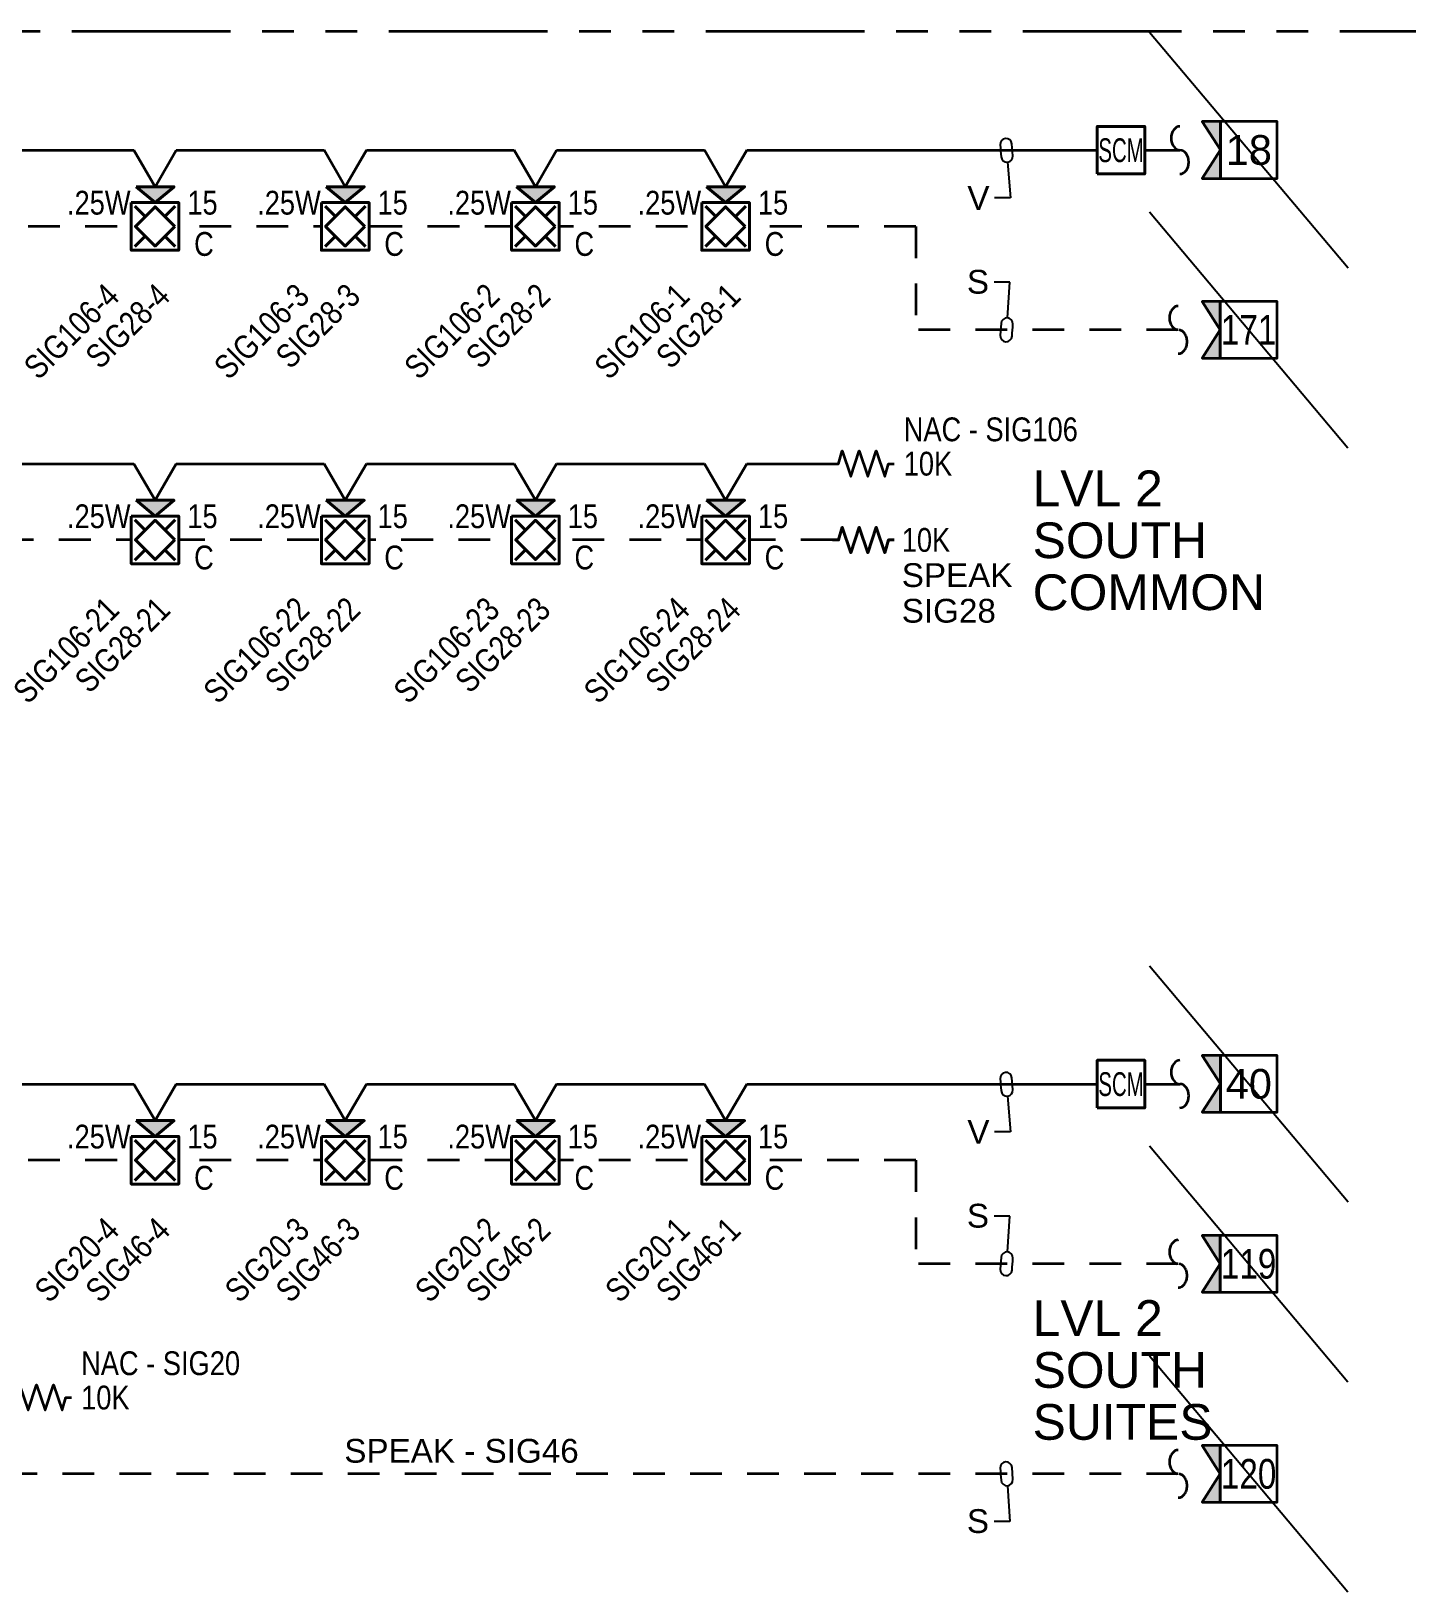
# Model space of a CAD drawing. Header units: inches. Extents: x 84 to 207, y -12 to 77.
# Drawn here: x 137.6 to 143.03, y 10.53 to 16.68 of the extents above; entities that cross this region are included whole.
import ezdxf
from ezdxf import colors
from ezdxf.entities.mleader import LeaderData, LeaderLine
from ezdxf.enums import TextEntityAlignment as Align
from ezdxf.math import Vec2, Vec3

# ---------------------------------------------------------------- set-up
doc = ezdxf.new("R2010")
doc.units = ezdxf.units.IN
doc.header["$MEASUREMENT"] = 0
doc.set_wipeout_variables(frame=1)
doc.linetypes.add('HIDDEN2', pattern=[0.1875, 0.125, -0.0625])
doc.linetypes.add('PHANTOM2', pattern=[1.25, 0.625, -0.125, 0.125, -0.125, 0.125, -0.125])
for name, color, linetype, lineweight in [('F-ALRM-DTCT', 23, 'Continuous', 40), ('F-ALRM-INDC', 83, 'Continuous', 40), ('F-ALRM-WIRE', 6, 'Continuous', 35), ('F-ALRM-WIRE-DTCT', 151, 'Continuous', 35), ('F-ALRM-WIRE-INDC', 3, 'Continuous', 35), ('F-ALRM-WIRE-SPKR', 221, 'HIDDEN2', 35), ('F-ANNO-DTCT', 151, 'Continuous', 25), ('F-ANNO-DTCT-ADDR', 143, 'Continuous', 25), ('F-ANNO-DTCT-DESC', 150, 'Continuous', 25), ('F-ANNO-DTCT-NOTE', 140, 'Continuous', 25), ('F-ANNO-INDC', 3, 'Continuous', 25), ('F-ANNO-INDC-ADDR', 91, 'Continuous', 25), ('F-ANNO-INDC-CAND', 120, 'Continuous', 25), ('F-ANNO-INDC-DESC', 111, 'Continuous', 25), ('F-ANNO-INDC-NOTE', 110, 'Continuous', 25), ('F-ANNO-KEYN', 7, 'Continuous', 25), ('F-ANNO-SPKR-ADDR', 210, 'Continuous', 25), ('F-ANNO-SPKR-WATT', 220, 'Continuous', 25), ('F-ANNO-TEXT', 7, 'Continuous', 25), ('F-ANNO-WIPE', 7, 'Continuous', 0)]:
    doc.layers.add(name, color=color, linetype=linetype, lineweight=lineweight)
doc.styles.add('Annotative', font='arial.ttf')
doc.styles.add('Body', font='', dxfattribs={"height": 0.09375})
doc.styles.add('MtXpl_Arial_Narrow', font='arial.ttf')
doc.styles.get("Standard").update_dxf_attribs({"font": 'arial.ttf'})
doc.styles.get('Body').set_extended_font_data('Arial Narrow')

# ---------------------------------------------------------------- blocks, each defined once
blk = doc.blocks.new('*U22')
at = {"color": 0, "linetype": 'ByBlock', "lineweight": -2, "style": 'Body', "flags": 9}
for tag, p in [('CONNFROM_SPEAK', (0, -0.1336)), ('WIREDROP', (0, -0.1449))]:
    blk.add_attdef(tag, text='', height=0.00938, dxfattribs=at).set_placement(p, align=Align.MIDDLE_CENTER)
at = {"layer": 'F-ANNO-INDC', "style": 'Body', "flags": 8}
for tag, p in [('WG', (-0.1927, 0.229)), ('WP', (0.1927, 0.229))]:
    blk.add_attdef(tag, text='', height=0.0938, dxfattribs=at).set_placement(p, align=Align.MIDDLE_CENTER)
at = {"layer": 'F-ANNO-INDC-ADDR', "style": 'Body', "flags": 8}
blk.add_attdef('NACTAG', text='', height=0.0938, rotation=45, dxfattribs=at).set_placement((-0.2007, -0.2176), align=Align.TOP_RIGHT)
at = {"layer": 'F-ANNO-INDC-DESC', "lineweight": 30, "flags": 51}
blk.add_attdef('DESCRIPTION', text='', height=0.0938, rotation=45, dxfattribs=at).set_placement((0.2007, -0.2176), align=Align.TOP_RIGHT)
at = {"layer": 'F-ANNO-INDC-NOTE', "lineweight": 30, "flags": 104}
blk.add_attdef('NOTES', text='', height=0.0938, dxfattribs=at).set_placement((-0.1927, -0.0693), align=Align.MIDDLE_RIGHT)
at = {"layer": 'F-ANNO-SPKR-ADDR', "style": 'Body', "flags": 8}
blk.add_attdef('SPEAKTAG', text='', height=0.0938, rotation=45, dxfattribs=at).set_placement((0, -0.2176), align=Align.TOP_RIGHT)
at = {"linetype": 'ByBlock', "ltscale": 0.5}
blk.add_wipeout([(-0.0938, 0.0937), (0.0937, 0.0937), (0.0937, -0.0938), (-0.0938, -0.0938)], dxfattribs=at).dxf.layer = 'F-ANNO-WIPE'
at = {"color": 0, "linetype": 'ByBlock', "lineweight": -2, "ltscale": 0.5}
for p, q in [((-0.0387, -0.0387), (-0.0793, -0.0793)), ((0.0793, -0.0793), (0.0387, -0.0387))]:
    blk.add_line(p, q, dxfattribs=at)
at = {"color": 0, "linetype": 'ByBlock', "lineweight": -2, "style": 'Body', "flags": 9}
blk.add_attdef('WIRE', (-0.0007, 0), '', height=0.00938, dxfattribs=at)
for tag, p in [('CONNFROM_NAC', (0, -0.121)), ('ELEVATION', (0, -0.1084)), ('PID', (0, -0.0962))]:
    blk.add_attdef(tag, text='', height=0.00938, dxfattribs=at).set_placement(p, align=Align.MIDDLE_CENTER)
at = {"layer": 'F-ANNO-INDC', "style": 'Body', "flags": 8}
blk.add_attdef('CEIL', text='', height=0.0938, dxfattribs=at).set_placement((0.1927, -0.0693), align=Align.MIDDLE_CENTER)
at = {"layer": 'F-ANNO-INDC-CAND', "style": 'Body', "flags": 8}
blk.add_attdef('CD', text='', height=0.0938, dxfattribs=at).set_placement((0.1871, 0.0933), align=Align.MIDDLE_CENTER)
at = {"layer": 'F-ANNO-INDC-NOTE', "style": 'Body'}
blk.add_attdef('NOTE', text='', height=0.0938, dxfattribs=at).set_placement((-0.1927, -0.0693), align=Align.MIDDLE_CENTER)
at = {"linetype": 'ByBlock'}
blk.add_wipeout([(-0.075, 0.1562), (0, 0.0937), (0.075, 0.1562)], dxfattribs=at).dxf.layer = 'F-ANNO-WIPE'
h = blk.add_hatch(color=0)
h.dxf.hatch_style = 1
h.paths.add_polyline_path([(0.075, 0.1562), (-0.075, 0.1562), (0, 0.0937)])
at = {"color": 0, "linetype": 'ByBlock', "lineweight": -2, "ltscale": 0.5}
for p, q in [((-0.0387, 0.0387), (-0.0793, 0.0793)), ((0.0793, 0.0793), (0.0387, 0.0387))]:
    blk.add_line(p, q, dxfattribs=at)
at = {"color": 0, "linetype": 'ByBlock', "lineweight": -2}
blk.add_lwpolyline([(-0.075, 0.1562), (0, 0.0937), (0.075, 0.1562)], close=True, dxfattribs=at)
at = {"color": 0, "linetype": 'ByBlock', "lineweight": -2, "ltscale": 0.5}
for points in [[(-0.0938, 0.0937), (0.0937, 0.0937), (0.0937, -0.0938), (-0.0938, -0.0938)], [(0.0774, 0), (0, 0.0774), (-0.0774, 0), (0, -0.0774)]]:
    blk.add_lwpolyline(points, close=True, dxfattribs=at)
at = {"layer": 'F-ANNO-SPKR-WATT', "linetype": 'Continuous', "style": 'Body', "flags": 8}
blk.add_attdef('WATT', text='', height=0.0938, dxfattribs=at).set_placement((-0.2221, 0.0933), align=Align.MIDDLE_CENTER)
blk = doc.blocks.new('*U120')
at = {"color": 0, "linetype": 'ByBlock', "lineweight": -2}
for points in [[(0, 0.1557), (-0.0833, 0.3)], [(0, 0.1557), (0.0833, 0.3)], [(0.0833, 0.3), (1.7917, 0.3)]]:
    blk.add_lwpolyline(points, dxfattribs=at)
blk = doc.blocks.new('TML-LEFT')
at = {"layer": 'F-ALRM-WIRE'}
h = blk.add_hatch(color=256, dxfattribs=at)
h.dxf.hatch_style = 1
h.paths.add_polyline_path([(0.0717, 0.1119), (0, 0.1119), (0.0717, 0), (0, -0.1119), (0.0717, -0.1119)])
for points in [[(0.0717, 0.1119), (0, 0.1119), (0.0717, 0), (0, -0.1119), (0.0717, -0.1119)], [(0.0717, -0.1119), (0.2956, -0.1119), (0.2956, 0.1119), (0.0717, 0.1119)]]:
    blk.add_lwpolyline(points, close=True, dxfattribs=at)
at = {"style": 'Annotative'}
blk.add_attdef('#', text='', height=0.1172, dxfattribs=at).set_placement((0.1837, 0), align=Align.MIDDLE_CENTER)
blk = doc.blocks.new('*U86')
at = {"color": 0}
for centre, major_axis in [((-0.046875, 0), (-0.046875, 0)), ((0.046875, 0), (0.046875, 0))]:
    blk.add_ellipse(centre, major_axis=major_axis, ratio=0.7409255, start_param=0, end_param=3.14159265, dxfattribs=at)
blk = doc.blocks.new('WireTagLoop')
at = {"color": 0, "linetype": 'ByBlock', "lineweight": -2}
blk.add_lwpolyline([(-0.5, 0.5, 0.999484), (-0.5, -0.5), (0.5, -0.5, 0.999484), (0.5, 0.5, 0.000258)], format="xyb", close=True, dxfattribs=at)
blk = doc.blocks.new('*U85')
at = {"color": 0}
for centre, major_axis in [((-0.046875, 0), (-0.046875, 0)), ((0.046875, 0), (0.046875, 0))]:
    blk.add_ellipse(centre, major_axis=major_axis, ratio=0.7409255, start_param=0, end_param=3.14159265, dxfattribs=at)
blk = doc.blocks.new('*U70')
at = {"color": 0, "linetype": 'ByBlock', "lineweight": -2, "style": 'Body', "flags": 9}
for tag, p in [('POINTTYPE', (-0.0369, -0.0525)), ('ELEVATION', (-0.0369, -0.0669)), ('WIREDROP', (-0.0369, -0.0787))]:
    blk.add_attdef(tag, p, '', height=0.00937, dxfattribs=at)
at = {"layer": 'F-ANNO-DTCT-ADDR', "style": 'Body', "flags": 8}
blk.add_attdef('ADDRESS', text='', height=0.0938, dxfattribs=at).set_placement((0, -0.1239), align=Align.TOP_RIGHT)
at = {"layer": 'F-ANNO-DTCT-DESC', "lineweight": 30, "flags": 104}
blk.add_attdef('DESCRIPTION', text='', height=0.0938, dxfattribs=at).set_placement((0.1491, -0.1239), align=Align.TOP_RIGHT)
at = {"layer": 'F-ANNO-DTCT-NOTE', "lineweight": 25, "flags": 104}
blk.add_attdef('NOTES', text='', height=0.0938, dxfattribs=at).set_placement((-0.1509, 0.1641), align=Align.TOP_RIGHT)
at = {"layer": 'F-ANNO-DTCT-NOTE', "lineweight": 25, "style": 'Body'}
blk.add_attdef('NOTE', text='', height=0.0938, dxfattribs=at).set_placement((-0.1509, 0.1641), align=Align.TOP_RIGHT)
at = {"linetype": 'ByBlock', "lineweight": -2, "ltscale": 0.5}
blk.add_wipeout([(-0.0938, 0), (0.0938, 0), (0.0938, 0.1875), (-0.0938, 0.1875)], dxfattribs=at).dxf.layer = 'F-ANNO-WIPE'
at = {"color": 0, "linetype": 'ByBlock', "lineweight": -2, "ltscale": 0.5}
blk.add_lwpolyline([(-0.0938, 0), (0.0938, 0), (0.0938, 0.1875), (-0.0938, 0.1875)], close=True, dxfattribs=at)
at = {"color": 0, "linetype": 'ByBlock', "lineweight": -2, "style": 'Body', "flags": 8}
blk.add_attdef('DEVICE_TYPE', text='', height=0.0938, dxfattribs=at).set_placement((0, 0.0938), align=Align.MIDDLE)
at = {"color": 0, "linetype": 'ByBlock', "lineweight": -2, "style": 'Body'}
for tag, p, flags in [('WIRE', (0, 0.0938), 11), ('RISER', (0, 0.0938), 11), ('DEVTYPE', (-0.0369, -0.0386), 9)]:
    blk.add_attdef(tag, p, '', height=0.00937, dxfattribs=dict(at, flags=flags))
at = {"layer": 'F-ANNO-DTCT', "lineweight": 25, "style": 'Body', "flags": 8}
blk.add_attdef('WP', text='', height=0.0938, dxfattribs=at).set_placement((0.1886, 0.1733), align=Align.MIDDLE)
blk.add_attdef('WG', text='', height=0.0938, dxfattribs=at).set_placement((-0.1873, 0.0485), align=Align.MIDDLE_CENTER)
blk = doc.blocks.new('*U64')
at = {"color": 0, "linetype": 'ByBlock', "lineweight": -2}
for points in [[(0, 0.1557), (-0.0833, 0.3)], [(0, 0.1557), (0.0833, 0.3)], [(0.0833, 0.3), (0.6667, 0.3)]]:
    blk.add_lwpolyline(points, dxfattribs=at)
blk = doc.blocks.new('*U124')
at = {"color": 0, "linetype": 'ByBlock', "lineweight": -2}
for points in [[(0, 0.1557), (-0.0833, 0.3)], [(0, 0.1557), (0.0833, 0.3)], [(0.0833, 0.3), (0.4211, 0.3)]]:
    blk.add_lwpolyline(points, dxfattribs=at)
blk = doc.blocks.new('*U122')
at = {"color": 0, "linetype": 'ByBlock', "lineweight": -2}
blk.add_lwpolyline([(0, 0), (0.0242, 0), (0.0389, 0.0502), (0.0724, -0.0502), (0.1059, 0.0502), (0.1393, -0.0502), (0.1728, 0.0502), (0.2063, -0.0502), (0.2212, 0), (0.244, 0)], dxfattribs=at)
at = {"layer": 'F-ANNO-DTCT-NOTE', "lineweight": -3, "style": 'Body'}
blk.add_text('10K', height=0.09375, dxfattribs=at).set_placement((0.2813, 0), align=Align.MIDDLE_LEFT)
blk.add_attdef('CIRCUIT', text='', height=0.0938, dxfattribs=at).set_placement((0.2813, 0.1353), align=Align.MIDDLE_LEFT)
blk = doc.blocks.new('*U123')
at = {"color": 0, "linetype": 'ByBlock', "lineweight": -2}
blk.add_lwpolyline([(0, 0), (0.0242, 0), (0.0389, 0.0502), (0.0724, -0.0502), (0.1059, 0.0502), (0.1393, -0.0502), (0.1728, 0.0502), (0.2063, -0.0502), (0.2212, 0), (0.244, 0)], dxfattribs=at)
at = {"layer": 'F-ANNO-INDC-NOTE', "lineweight": -3, "style": 'Body'}
blk.add_text('10K', height=0.09375, dxfattribs=at).set_placement((0.4646, 0), align=Align.MIDDLE_RIGHT)
blk.add_attdef('CIRCUIT', text='', height=0.0938, dxfattribs=at).set_placement((0.9149, 0), align=Align.MIDDLE_RIGHT)

msp = doc.modelspace()

# ---------------------------------------------------------------- linework, layer by layer
at = {"layer": 'Defpoints', "color": 1}
for p, q in [((142.0106, 15.967), (142.7935, 15.0369)), ((142.0106, 12.2855), (142.7935, 11.3554)), ((142.0106, 11.4575), (142.7935, 10.5274))]:
    msp.add_line(p, q, dxfattribs=at)
at = {"layer": 'F-ALRM-WIRE-DTCT', "color": 251, "linetype": 'PHANTOM2', "true_color": 0x636466}
msp.add_line((119.0119, 16.679), (147.5653, 16.679), dxfattribs=at)
at = {"layer": 'F-ALRM-WIRE-SPKR'}
for points in [[(141.0895, 15.9097), (131.8083, 15.9097)], [(141.0895, 15.9097), (141.0895, 15.502)], [(142.1246, 15.5019), (141.0895, 15.502)], [(140.7606, 14.6737), (131.4371, 14.6737)], [(141.0895, 12.2284), (131.8083, 12.2284)], [(141.0895, 12.2284), (141.0895, 11.8204)], [(142.1246, 11.8204), (141.0895, 11.8204)], [(142.1246, 10.9924), (131.4371, 10.9924)]]:
    msp.add_lwpolyline(points, dxfattribs=at)

# ---------------------------------------------------------------- block references
at = {"layer": 'F-ALRM-INDC'}
msp.add_blockref('*U123', (140.7606, 14.6737), dxfattribs=at)
at = {"layer": 'F-ALRM-WIRE-INDC', "rotation": 90}
for p in [(142.1312, 16.2102), (142.1312, 12.5289)]:
    msp.add_blockref('*U85', p, dxfattribs=at)
at = {"layer": 'F-ALRM-WIRE-INDC'}
for p, values in [((140.7606, 14.9743), {'CIRCUIT': 'NAC - SIG106'}), ((137.5166, 11.293), {'CIRCUIT': 'NAC - SIG20'})]:
    msp.add_blockref('*U122', p, dxfattribs=at).add_auto_attribs(values)
at = {"layer": 'F-ALRM-WIRE-SPKR', "rotation": 90}
for p in [(142.1246, 15.5019), (142.1246, 11.8204), (142.1246, 10.9924)]:
    msp.add_blockref('*U86', p, dxfattribs=at)
at = {"layer": 'F-ANNO-KEYN'}
for p, values in [((142.2191, 16.2109), {'#': '18'}), ((142.2191, 12.5296), {'#': '40'})]:
    msp.add_blockref('TML-LEFT', p, dxfattribs=at).add_auto_attribs(values)
ref = msp.add_blockref('TML-LEFT', (142.2184, 15.5019), dxfattribs=at)
ref.add_attrib('#', '171', dxfattribs={"layer": '0', "height": 0.1172, "style": 'Annotative', "width": 0.8}).set_placement((142.402, 15.5019), align=Align.MIDDLE_CENTER)
ref = msp.add_blockref('TML-LEFT', (142.2184, 11.8204), dxfattribs=at)
ref.add_attrib('#', '119', dxfattribs={"layer": '0', "height": 0.1172, "style": 'Annotative', "width": 0.8}).set_placement((142.402, 11.8204), align=Align.MIDDLE_CENTER)
ref = msp.add_blockref('TML-LEFT', (142.2184, 10.9924), dxfattribs=at)
ref.add_attrib('#', '120', dxfattribs={"layer": '0', "height": 0.1172, "style": 'Annotative', "width": 0.8}).set_placement((142.402, 10.9924), align=Align.MIDDLE_CENTER)

# ---------------------------------------------------------------- texts
at = {"layer": 'F-ALRM-INDC', "style": 'MtXpl_Arial_Narrow'}
for s, p in [('SPEAK', (141.0341, 14.4882)), ('SIG28', (141.0341, 14.3477)), ('SPEAK - SIG46', (138.8358, 11.0363))]:
    msp.add_text(s, height=0.09375, dxfattribs=at).set_placement(p)
at = {"layer": 'F-ANNO-TEXT', "color": 8, "true_color": 0x808080, "style": 'MtXpl_Arial_Narrow'}
for s, p in [('LVL 2', (141.5502, 14.8068)), ('SOUTH', (141.5502, 14.602)), ('COMMON', (141.5502, 14.3972)), ('LVL 2', (141.5502, 11.5363)), ('SOUTH', (141.5502, 11.3315)), ('SUITES', (141.5502, 11.1267))]:
    msp.add_text(s, height=0.14062, dxfattribs=at).set_placement(p)

# ---------------------------------------------------------------- leaders
at = {"layer": 'F-ALRM-WIRE-INDC'}
ml = msp.add_multileader_mtext('Standard', dxfattribs=at)
ml.set_content('V', color=256, style='MtXpl_Arial_Narrow')
ml.set_leader_properties(color=256, linetype='Continuous')
ml.set_arrow_properties(name='WireTagLoop')
ml.build(insert=Vec2(0, 0))
ml.multileader.update_dxf_attribs({"text_left_attachment_type": 2, "text_right_attachment_type": 2, "text_bottom_attachment_type": 2, "dogleg_length": 0.0625, "arrow_head_size": 0.0469})
ctx = ml.context
ctx.base_point, ctx.char_height, ctx.arrow_head_size, ctx.landing_gap_size, ctx.plane_origin = Vec3(141.2745, 16.0218), 0.0938, 0.0469, 0.02, Vec3(99.3318, 15.5797)
ctx.left_attachment, ctx.right_attachment, ctx.top_attachment, ctx.text_align_type = 2, 2, 2, 2
notes = []
notes.append((ctx, [(0, (1, 1, 0), (141.4627, 16.0218), (-1, 0), 0.0625, [(0, [(141.4473, 16.2097)], 0, [])])]))
ctx.mtext.insert, ctx.mtext.alignment, ctx.mtext.flow_direction = Vec3(141.3802, 16.0687), 3, 5
ml = msp.add_multileader_mtext('Standard', dxfattribs=at)
ml.set_content('V', color=256, style='MtXpl_Arial_Narrow')
ml.set_leader_properties(color=256, linetype='Continuous')
ml.set_arrow_properties(name='WireTagLoop')
ml.build(insert=Vec2(0, 0))
ml.multileader.update_dxf_attribs({"text_left_attachment_type": 2, "text_right_attachment_type": 2, "text_bottom_attachment_type": 2, "dogleg_length": 0.0625, "arrow_head_size": 0.0469})
ctx = ml.context
ctx.base_point, ctx.char_height, ctx.arrow_head_size, ctx.landing_gap_size, ctx.plane_origin = Vec3(141.2745, 12.3403), 0.0938, 0.0469, 0.02, Vec3(99.3318, 11.8981)
ctx.left_attachment, ctx.right_attachment, ctx.top_attachment, ctx.text_align_type = 2, 2, 2, 2
notes.append((ctx, [(0, (1, 1, 0), (141.4627, 12.3403), (-1, 0), 0.0625, [(0, [(141.4473, 12.5282)], 0, [])])]))
ctx.mtext.insert, ctx.mtext.alignment, ctx.mtext.flow_direction = Vec3(141.3802, 12.3872), 3, 5
at = {"layer": 'F-ALRM-WIRE-SPKR'}
ml = msp.add_multileader_mtext('Standard', dxfattribs=at)
ml.set_content('S', color=256, style='MtXpl_Arial_Narrow')
ml.set_leader_properties(color=256, linetype='Continuous')
ml.set_arrow_properties(name='WireTagLoop')
ml.build(insert=Vec2(0, 0))
ml.multileader.update_dxf_attribs({"text_left_attachment_type": 2, "text_right_attachment_type": 2, "text_bottom_attachment_type": 2, "dogleg_length": 0.0625, "arrow_head_size": 0.0469})
ctx = ml.context
ctx.base_point, ctx.char_height, ctx.arrow_head_size, ctx.landing_gap_size, ctx.plane_origin = Vec3(141.2836, 15.6898), 0.0938, 0.0469, 0.02, Vec3(99.3318, 26.0844)
ctx.left_attachment, ctx.right_attachment, ctx.top_attachment, ctx.text_align_type = 2, 2, 2, 2
notes.append((ctx, [(0, (1, 1, 0), (141.4608, 15.6898), (-1, 0), 0.0625, [(0, [(141.4473, 15.502)], 0, [])])]))
ctx.mtext.insert, ctx.mtext.alignment, ctx.mtext.flow_direction = Vec3(141.3783, 15.7383), 3, 5
ml = msp.add_multileader_mtext('Standard', dxfattribs=at)
ml.set_content('S', color=256, style='MtXpl_Arial_Narrow')
ml.set_leader_properties(color=256, linetype='Continuous')
ml.set_arrow_properties(name='WireTagLoop')
ml.build(insert=Vec2(0, 0))
ml.multileader.update_dxf_attribs({"text_left_attachment_type": 2, "text_right_attachment_type": 2, "text_bottom_attachment_type": 2, "dogleg_length": 0.0625, "arrow_head_size": 0.0469})
ctx = ml.context
ctx.base_point, ctx.char_height, ctx.arrow_head_size, ctx.landing_gap_size, ctx.plane_origin = Vec3(141.2836, 12.0083), 0.0938, 0.0469, 0.02, Vec3(99.3318, 22.4029)
ctx.left_attachment, ctx.right_attachment, ctx.top_attachment, ctx.text_align_type = 2, 2, 2, 2
notes.append((ctx, [(0, (1, 1, 0), (141.4608, 12.0083), (-1, 0), 0.0625, [(0, [(141.4473, 11.8204)], 0, [])])]))
ctx.mtext.insert, ctx.mtext.alignment, ctx.mtext.flow_direction = Vec3(141.3783, 12.0568), 3, 5
ml = msp.add_multileader_mtext('Standard', dxfattribs=at)
ml.set_content('S', color=256, style='MtXpl_Arial_Narrow')
ml.set_leader_properties(color=256, linetype='Continuous')
ml.set_arrow_properties(name='WireTagLoop')
ml.build(insert=Vec2(0, 0))
ml.multileader.update_dxf_attribs({"text_left_attachment_type": 2, "text_right_attachment_type": 2, "text_bottom_attachment_type": 2, "dogleg_length": 0.0625, "arrow_head_size": 0.0469})
ctx = ml.context
ctx.base_point, ctx.char_height, ctx.arrow_head_size, ctx.landing_gap_size, ctx.plane_origin = Vec3(141.2836, 10.8046), 0.0938, 0.0469, 0.02, Vec3(99.3318, 10.3624)
ctx.left_attachment, ctx.right_attachment, ctx.top_attachment, ctx.text_align_type = 2, 2, 2, 2
notes.append((ctx, [(0, (1, 1, 0), (141.4608, 10.8046), (-1, 0), 0.0625, [(0, [(141.4473, 10.9924)], 0, [])])]))
ctx.mtext.insert, ctx.mtext.alignment, ctx.mtext.flow_direction = Vec3(141.3783, 10.8531), 3, 5
for ctx, leaders in notes:
    for number, flags, end, landing, length, lines in leaders:
        leader = LeaderData()
        leader.index, (leader.has_last_leader_line, leader.has_dogleg_vector, leader.attachment_direction) = number, flags
        leader.last_leader_point, leader.dogleg_vector, leader.dogleg_length = Vec3(end), Vec3(landing), length
        for number, points, colour, breaks in lines:
            line = LeaderLine()
            line.index, line.vertices, line.color, line.breaks = number, Vec3.list(points), colors.encode_raw_color(colour), breaks
            leader.lines.append(line)
        ctx.leaders.append(leader)

# ---------------------------------------------------------------- next in the draw order: block references
at = {"layer": 'F-ALRM-INDC'}
ref = msp.add_blockref('*U22', (140.3395, 15.9097), dxfattribs=at)
ref.add_attrib('CEIL', 'C', dxfattribs={"layer": 'F-ANNO-INDC', "height": 0.0938, "style": 'Body'}).set_placement((140.5322, 15.8404), align=Align.MIDDLE_CENTER)
ref.add_attrib('NACTAG', 'SIG106-1', dxfattribs={"layer": 'F-ANNO-INDC-ADDR', "height": 0.09375, "rotation": 45, "style": 'Body'}).set_placement((140.1388, 15.6921), align=Align.TOP_RIGHT)
ref.add_attrib('CD', '15', dxfattribs={"layer": 'F-ANNO-INDC-CAND', "height": 0.09375, "style": 'Body'}).set_placement((140.5266, 16.003), align=Align.MIDDLE_CENTER)
ref.add_attrib('SPEAKTAG', 'SIG28-1', dxfattribs={"layer": 'F-ANNO-SPKR-ADDR', "height": 0.09375, "rotation": 45, "style": 'Body'}).set_placement((140.3395, 15.6921), align=Align.TOP_RIGHT)
ref.add_attrib('WATT', '.25W', dxfattribs={"layer": 'F-ANNO-SPKR-WATT', "linetype": 'Continuous', "height": 0.09375, "style": 'Body'}).set_placement((140.1175, 16.003), align=Align.MIDDLE_CENTER)
ref = msp.add_blockref('*U22', (138.0895, 14.6737), dxfattribs=at)
ref.add_attrib('CEIL', 'C', dxfattribs={"layer": 'F-ANNO-INDC', "height": 0.0938, "style": 'Body'}).set_placement((138.2822, 14.6045), align=Align.MIDDLE_CENTER)
ref.add_attrib('NACTAG', 'SIG106-21', dxfattribs={"layer": 'F-ANNO-INDC-ADDR', "height": 0.09375, "rotation": 45, "style": 'Body'}).set_placement((137.8888, 14.4561), align=Align.TOP_RIGHT)
ref.add_attrib('CD', '15', dxfattribs={"layer": 'F-ANNO-INDC-CAND', "height": 0.09375, "style": 'Body'}).set_placement((138.2766, 14.767), align=Align.MIDDLE_CENTER)
ref.add_attrib('SPEAKTAG', 'SIG28-21', dxfattribs={"layer": 'F-ANNO-SPKR-ADDR', "height": 0.09375, "rotation": 45, "style": 'Body'}).set_placement((138.0895, 14.4561), align=Align.TOP_RIGHT)
ref.add_attrib('WATT', '.25W', dxfattribs={"layer": 'F-ANNO-SPKR-WATT', "linetype": 'Continuous', "height": 0.09375, "style": 'Body'}).set_placement((137.8675, 14.767), align=Align.MIDDLE_CENTER)
ref = msp.add_blockref('*U22', (138.0895, 12.2284), dxfattribs=at)
ref.add_attrib('CEIL', 'C', dxfattribs={"layer": 'F-ANNO-INDC', "height": 0.0938, "style": 'Body'}).set_placement((138.2822, 12.1591), align=Align.MIDDLE_CENTER)
ref.add_attrib('NACTAG', 'SIG20-4', dxfattribs={"layer": 'F-ANNO-INDC-ADDR', "height": 0.09375, "rotation": 45, "style": 'Body'}).set_placement((137.8888, 12.0108), align=Align.TOP_RIGHT)
ref.add_attrib('CD', '15', dxfattribs={"layer": 'F-ANNO-INDC-CAND', "height": 0.09375, "style": 'Body'}).set_placement((138.2766, 12.3217), align=Align.MIDDLE_CENTER)
ref.add_attrib('SPEAKTAG', 'SIG46-4', dxfattribs={"layer": 'F-ANNO-SPKR-ADDR', "height": 0.09375, "rotation": 45, "style": 'Body'}).set_placement((138.0895, 12.0108), align=Align.TOP_RIGHT)
ref.add_attrib('WATT', '.25W', dxfattribs={"layer": 'F-ANNO-SPKR-WATT', "linetype": 'Continuous', "height": 0.09375, "style": 'Body'}).set_placement((137.8675, 12.3217), align=Align.MIDDLE_CENTER)
ref = msp.add_blockref('*U22', (138.8395, 12.2284), dxfattribs=at)
ref.add_attrib('CEIL', 'C', dxfattribs={"layer": 'F-ANNO-INDC', "height": 0.0938, "style": 'Body'}).set_placement((139.0322, 12.1591), align=Align.MIDDLE_CENTER)
ref.add_attrib('NACTAG', 'SIG20-3', dxfattribs={"layer": 'F-ANNO-INDC-ADDR', "height": 0.09375, "rotation": 45, "style": 'Body'}).set_placement((138.6388, 12.0108), align=Align.TOP_RIGHT)
ref.add_attrib('CD', '15', dxfattribs={"layer": 'F-ANNO-INDC-CAND', "height": 0.09375, "style": 'Body'}).set_placement((139.0266, 12.3217), align=Align.MIDDLE_CENTER)
ref.add_attrib('SPEAKTAG', 'SIG46-3', dxfattribs={"layer": 'F-ANNO-SPKR-ADDR', "height": 0.09375, "rotation": 45, "style": 'Body'}).set_placement((138.8395, 12.0108), align=Align.TOP_RIGHT)
ref.add_attrib('WATT', '.25W', dxfattribs={"layer": 'F-ANNO-SPKR-WATT', "linetype": 'Continuous', "height": 0.09375, "style": 'Body'}).set_placement((138.6175, 12.3217), align=Align.MIDDLE_CENTER)
ref = msp.add_blockref('*U22', (139.5895, 12.2284), dxfattribs=at)
ref.add_attrib('CEIL', 'C', dxfattribs={"layer": 'F-ANNO-INDC', "height": 0.0938, "style": 'Body'}).set_placement((139.7822, 12.1591), align=Align.MIDDLE_CENTER)
ref.add_attrib('NACTAG', 'SIG20-2', dxfattribs={"layer": 'F-ANNO-INDC-ADDR', "height": 0.09375, "rotation": 45, "style": 'Body'}).set_placement((139.3888, 12.0108), align=Align.TOP_RIGHT)
ref.add_attrib('CD', '15', dxfattribs={"layer": 'F-ANNO-INDC-CAND', "height": 0.09375, "style": 'Body'}).set_placement((139.7766, 12.3217), align=Align.MIDDLE_CENTER)
ref.add_attrib('SPEAKTAG', 'SIG46-2', dxfattribs={"layer": 'F-ANNO-SPKR-ADDR', "height": 0.09375, "rotation": 45, "style": 'Body'}).set_placement((139.5895, 12.0108), align=Align.TOP_RIGHT)
ref.add_attrib('WATT', '.25W', dxfattribs={"layer": 'F-ANNO-SPKR-WATT', "linetype": 'Continuous', "height": 0.09375, "style": 'Body'}).set_placement((139.3675, 12.3217), align=Align.MIDDLE_CENTER)
ref = msp.add_blockref('*U22', (140.3395, 12.2284), dxfattribs=at)
ref.add_attrib('CEIL', 'C', dxfattribs={"layer": 'F-ANNO-INDC', "height": 0.0938, "style": 'Body'}).set_placement((140.5322, 12.1591), align=Align.MIDDLE_CENTER)
ref.add_attrib('NACTAG', 'SIG20-1', dxfattribs={"layer": 'F-ANNO-INDC-ADDR', "height": 0.09375, "rotation": 45, "style": 'Body'}).set_placement((140.1388, 12.0108), align=Align.TOP_RIGHT)
ref.add_attrib('CD', '15', dxfattribs={"layer": 'F-ANNO-INDC-CAND', "height": 0.09375, "style": 'Body'}).set_placement((140.5266, 12.3217), align=Align.MIDDLE_CENTER)
ref.add_attrib('SPEAKTAG', 'SIG46-1', dxfattribs={"layer": 'F-ANNO-SPKR-ADDR', "height": 0.09375, "rotation": 45, "style": 'Body'}).set_placement((140.3395, 12.0108), align=Align.TOP_RIGHT)
ref.add_attrib('WATT', '.25W', dxfattribs={"layer": 'F-ANNO-SPKR-WATT', "linetype": 'Continuous', "height": 0.09375, "style": 'Body'}).set_placement((140.1175, 12.3217), align=Align.MIDDLE_CENTER)

# ---------------------------------------------------------------- next in the draw order: block references
ref = msp.add_blockref('*U22', (139.5895, 15.9097), dxfattribs=at)
ref.add_attrib('CEIL', 'C', dxfattribs={"layer": 'F-ANNO-INDC', "height": 0.0938, "style": 'Body'}).set_placement((139.7822, 15.8404), align=Align.MIDDLE_CENTER)
ref.add_attrib('NACTAG', 'SIG106-2', dxfattribs={"layer": 'F-ANNO-INDC-ADDR', "height": 0.09375, "rotation": 45, "style": 'Body'}).set_placement((139.3888, 15.6921), align=Align.TOP_RIGHT)
ref.add_attrib('CD', '15', dxfattribs={"layer": 'F-ANNO-INDC-CAND', "height": 0.09375, "style": 'Body'}).set_placement((139.7766, 16.003), align=Align.MIDDLE_CENTER)
ref.add_attrib('SPEAKTAG', 'SIG28-2', dxfattribs={"layer": 'F-ANNO-SPKR-ADDR', "height": 0.09375, "rotation": 45, "style": 'Body'}).set_placement((139.5895, 15.6921), align=Align.TOP_RIGHT)
ref.add_attrib('WATT', '.25W', dxfattribs={"layer": 'F-ANNO-SPKR-WATT', "linetype": 'Continuous', "height": 0.09375, "style": 'Body'}).set_placement((139.3675, 16.003), align=Align.MIDDLE_CENTER)
ref = msp.add_blockref('*U22', (138.8395, 14.6737), dxfattribs=at)
ref.add_attrib('CEIL', 'C', dxfattribs={"layer": 'F-ANNO-INDC', "height": 0.0938, "style": 'Body'}).set_placement((139.0322, 14.6045), align=Align.MIDDLE_CENTER)
ref.add_attrib('NACTAG', 'SIG106-22', dxfattribs={"layer": 'F-ANNO-INDC-ADDR', "height": 0.09375, "rotation": 45, "style": 'Body'}).set_placement((138.6388, 14.4561), align=Align.TOP_RIGHT)
ref.add_attrib('CD', '15', dxfattribs={"layer": 'F-ANNO-INDC-CAND', "height": 0.09375, "style": 'Body'}).set_placement((139.0266, 14.767), align=Align.MIDDLE_CENTER)
ref.add_attrib('SPEAKTAG', 'SIG28-22', dxfattribs={"layer": 'F-ANNO-SPKR-ADDR', "height": 0.09375, "rotation": 45, "style": 'Body'}).set_placement((138.8395, 14.4561), align=Align.TOP_RIGHT)
ref.add_attrib('WATT', '.25W', dxfattribs={"layer": 'F-ANNO-SPKR-WATT', "linetype": 'Continuous', "height": 0.09375, "style": 'Body'}).set_placement((138.6175, 14.767), align=Align.MIDDLE_CENTER)
at = {"layer": 'F-ALRM-WIRE-INDC'}
for name, p in [('*U120', (140.3395, 15.9102)), ('*U64', (137.3395, 14.6743)), ('*U64', (137.3395, 12.2289)), ('*U64', (138.0895, 12.2289)), ('*U64', (138.8395, 12.2289)), ('*U64', (139.5895, 12.2289)), ('*U120', (140.3395, 12.2289))]:
    msp.add_blockref(name, p, dxfattribs=at)

# ---------------------------------------------------------------- next in the draw order: block references
at = {"layer": 'F-ALRM-DTCT'}
ref = msp.add_blockref('*U70', (141.8989, 16.1162), dxfattribs=at)
ref.add_attrib('DEVICE_TYPE', 'SCM', dxfattribs={"layer": '0', "color": 0, "linetype": 'ByBlock', "lineweight": -2, "height": 0.09375, "style": 'Body', "width": 0.75}).set_placement((141.8989, 16.21), align=Align.MIDDLE)
ref = msp.add_blockref('*U70', (141.8989, 12.4349), dxfattribs=at)
ref.add_attrib('DEVICE_TYPE', 'SCM', dxfattribs={"layer": '0', "color": 0, "linetype": 'ByBlock', "lineweight": -2, "height": 0.09375, "style": 'Body', "width": 0.75}).set_placement((141.8989, 12.5287), align=Align.MIDDLE)
at = {"layer": 'F-ALRM-INDC'}
ref = msp.add_blockref('*U22', (138.8395, 15.9097), dxfattribs=at)
ref.add_attrib('CEIL', 'C', dxfattribs={"layer": 'F-ANNO-INDC', "height": 0.0938, "style": 'Body'}).set_placement((139.0322, 15.8404), align=Align.MIDDLE_CENTER)
ref.add_attrib('NACTAG', 'SIG106-3', dxfattribs={"layer": 'F-ANNO-INDC-ADDR', "height": 0.09375, "rotation": 45, "style": 'Body'}).set_placement((138.6388, 15.6921), align=Align.TOP_RIGHT)
ref.add_attrib('CD', '15', dxfattribs={"layer": 'F-ANNO-INDC-CAND', "height": 0.09375, "style": 'Body'}).set_placement((139.0266, 16.003), align=Align.MIDDLE_CENTER)
ref.add_attrib('SPEAKTAG', 'SIG28-3', dxfattribs={"layer": 'F-ANNO-SPKR-ADDR', "height": 0.09375, "rotation": 45, "style": 'Body'}).set_placement((138.8395, 15.6921), align=Align.TOP_RIGHT)
ref.add_attrib('WATT', '.25W', dxfattribs={"layer": 'F-ANNO-SPKR-WATT', "linetype": 'Continuous', "height": 0.09375, "style": 'Body'}).set_placement((138.6175, 16.003), align=Align.MIDDLE_CENTER)
ref = msp.add_blockref('*U22', (139.5895, 14.6737), dxfattribs=at)
ref.add_attrib('CEIL', 'C', dxfattribs={"layer": 'F-ANNO-INDC', "height": 0.0938, "style": 'Body'}).set_placement((139.7822, 14.6045), align=Align.MIDDLE_CENTER)
ref.add_attrib('NACTAG', 'SIG106-23', dxfattribs={"layer": 'F-ANNO-INDC-ADDR', "height": 0.09375, "rotation": 45, "style": 'Body'}).set_placement((139.3888, 14.4561), align=Align.TOP_RIGHT)
ref.add_attrib('CD', '15', dxfattribs={"layer": 'F-ANNO-INDC-CAND', "height": 0.09375, "style": 'Body'}).set_placement((139.7766, 14.767), align=Align.MIDDLE_CENTER)
ref.add_attrib('SPEAKTAG', 'SIG28-23', dxfattribs={"layer": 'F-ANNO-SPKR-ADDR', "height": 0.09375, "rotation": 45, "style": 'Body'}).set_placement((139.5895, 14.4561), align=Align.TOP_RIGHT)
ref.add_attrib('WATT', '.25W', dxfattribs={"layer": 'F-ANNO-SPKR-WATT', "linetype": 'Continuous', "height": 0.09375, "style": 'Body'}).set_placement((139.3675, 14.767), align=Align.MIDDLE_CENTER)
at = {"layer": 'F-ALRM-WIRE-INDC'}
for p in [(139.5895, 15.9102), (138.0895, 14.6743)]:
    msp.add_blockref('*U64', p, dxfattribs=at)

# ---------------------------------------------------------------- next in the draw order: linework, layer by layer
at = {"layer": 'Defpoints', "color": 1}
for p, q in [((142.0114, 16.6759), (142.7942, 15.7458)), ((142.0114, 12.9946), (142.7942, 12.0645))]:
    msp.add_line(p, q, dxfattribs=at)

# ---------------------------------------------------------------- next in the draw order: block references
at = {"layer": 'F-ALRM-INDC'}
ref = msp.add_blockref('*U22', (138.0895, 15.9097), dxfattribs=at)
ref.add_attrib('CEIL', 'C', dxfattribs={"layer": 'F-ANNO-INDC', "height": 0.0938, "style": 'Body'}).set_placement((138.2822, 15.8404), align=Align.MIDDLE_CENTER)
ref.add_attrib('NACTAG', 'SIG106-4', dxfattribs={"layer": 'F-ANNO-INDC-ADDR', "height": 0.09375, "rotation": 45, "style": 'Body'}).set_placement((137.8888, 15.6921), align=Align.TOP_RIGHT)
ref.add_attrib('CD', '15', dxfattribs={"layer": 'F-ANNO-INDC-CAND', "height": 0.09375, "style": 'Body'}).set_placement((138.2766, 16.003), align=Align.MIDDLE_CENTER)
ref.add_attrib('SPEAKTAG', 'SIG28-4', dxfattribs={"layer": 'F-ANNO-SPKR-ADDR', "height": 0.09375, "rotation": 45, "style": 'Body'}).set_placement((138.0895, 15.6921), align=Align.TOP_RIGHT)
ref.add_attrib('WATT', '.25W', dxfattribs={"layer": 'F-ANNO-SPKR-WATT', "linetype": 'Continuous', "height": 0.09375, "style": 'Body'}).set_placement((137.8675, 16.003), align=Align.MIDDLE_CENTER)
ref = msp.add_blockref('*U22', (140.3395, 14.6737), dxfattribs=at)
ref.add_attrib('CEIL', 'C', dxfattribs={"layer": 'F-ANNO-INDC', "height": 0.0938, "style": 'Body'}).set_placement((140.5322, 14.6045), align=Align.MIDDLE_CENTER)
ref.add_attrib('NACTAG', 'SIG106-24', dxfattribs={"layer": 'F-ANNO-INDC-ADDR', "height": 0.09375, "rotation": 45, "style": 'Body'}).set_placement((140.1388, 14.4561), align=Align.TOP_RIGHT)
ref.add_attrib('CD', '15', dxfattribs={"layer": 'F-ANNO-INDC-CAND', "height": 0.09375, "style": 'Body'}).set_placement((140.5266, 14.767), align=Align.MIDDLE_CENTER)
ref.add_attrib('SPEAKTAG', 'SIG28-24', dxfattribs={"layer": 'F-ANNO-SPKR-ADDR', "height": 0.09375, "rotation": 45, "style": 'Body'}).set_placement((140.3395, 14.4561), align=Align.TOP_RIGHT)
ref.add_attrib('WATT', '.25W', dxfattribs={"layer": 'F-ANNO-SPKR-WATT', "linetype": 'Continuous', "height": 0.09375, "style": 'Body'}).set_placement((140.1175, 14.767), align=Align.MIDDLE_CENTER)
at = {"layer": 'F-ALRM-WIRE-INDC'}
for p in [(138.8395, 15.9102), (138.8395, 14.6743)]:
    msp.add_blockref('*U64', p, dxfattribs=at)

# ---------------------------------------------------------------- next in the draw order: block references
for name, p in [('*U64', (137.3395, 15.9102)), ('*U64', (138.0895, 15.9102)), ('*U64', (139.5895, 14.6743)), ('*U124', (140.3395, 14.6743))]:
    msp.add_blockref(name, p, dxfattribs=at)

doc.saveas('drawing.dxf')
